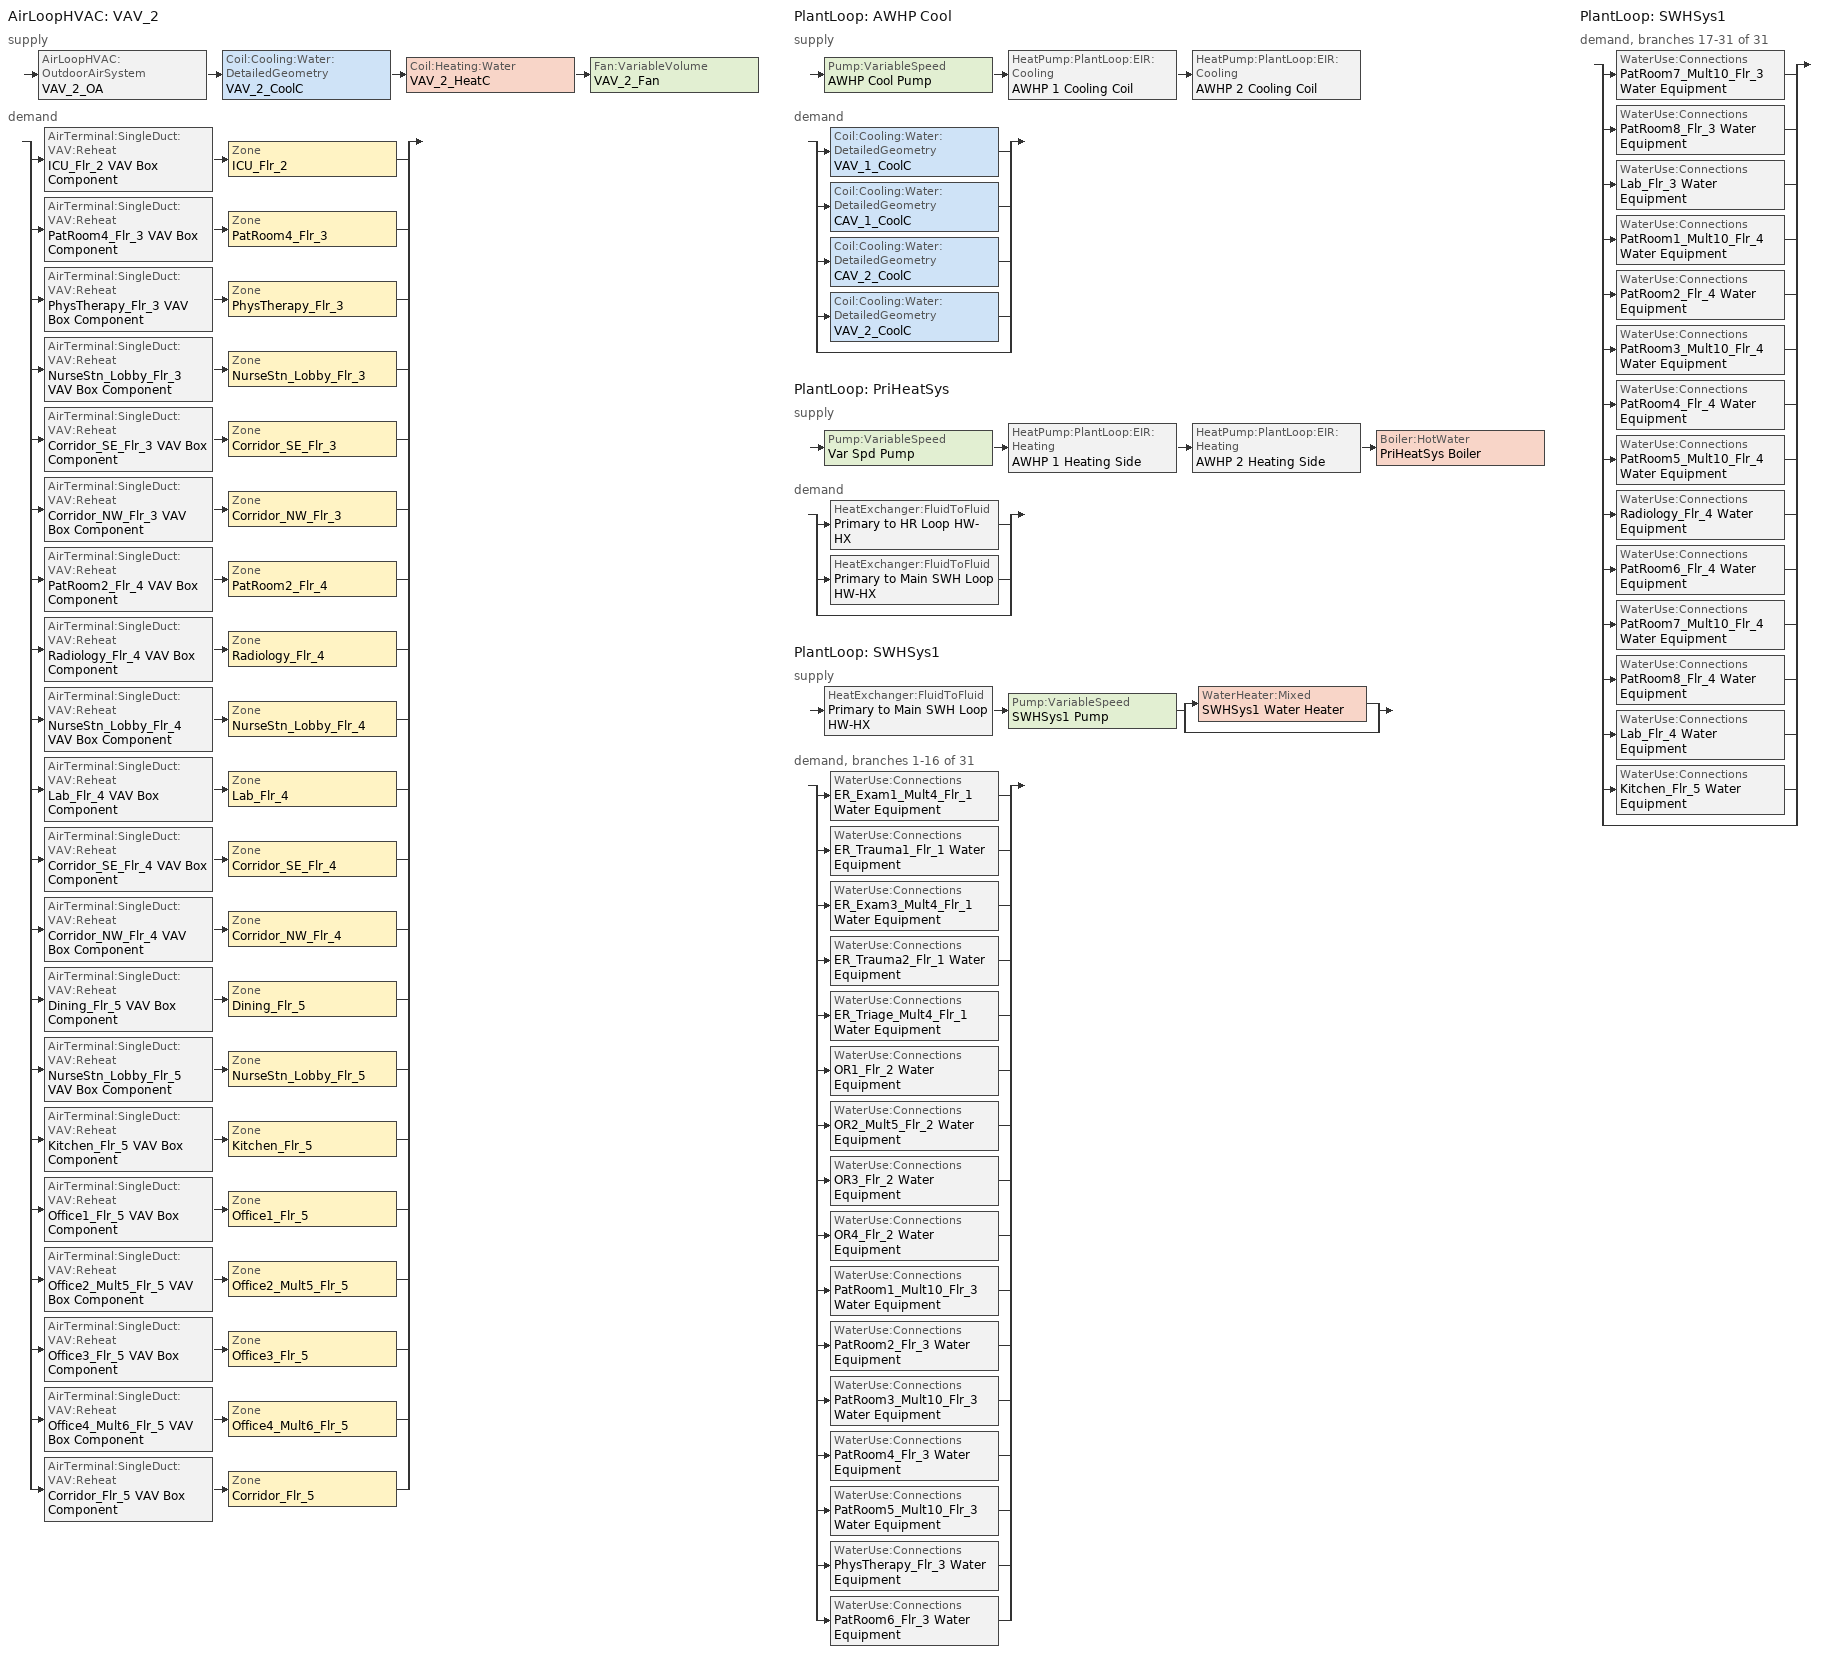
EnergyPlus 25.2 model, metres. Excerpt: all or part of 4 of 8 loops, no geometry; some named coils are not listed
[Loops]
AirLoopHVAC 'VAV_2'
 supply: AirLoopHVAC:OutdoorAirSystem 'VAV_2_OA' > Coil:Cooling:Water:DetailedGeometry 'VAV_2_CoolC' > Coil:Heating:Water 'VAV_2_HeatC' > Fan:VariableVolume 'VAV_2_Fan'
 demand: split
  | AirTerminal:SingleDuct:VAV:Reheat 'ICU_Flr_2 VAV Box Component' > Zone 'ICU_Flr_2'
  | AirTerminal:SingleDuct:VAV:Reheat 'PatRoom4_Flr_3 VAV Box Component' > Zone 'PatRoom4_Flr_3'
  | AirTerminal:SingleDuct:VAV:Reheat 'PhysTherapy_Flr_3 VAV Box Component' > Zone 'PhysTherapy_Flr_3'
  | AirTerminal:SingleDuct:VAV:Reheat 'NurseStn_Lobby_Flr_3 VAV Box Component' > Zone 'NurseStn_Lobby_Flr_3'
  | AirTerminal:SingleDuct:VAV:Reheat 'Corridor_SE_Flr_3 VAV Box Component' > Zone 'Corridor_SE_Flr_3'
  | AirTerminal:SingleDuct:VAV:Reheat 'Corridor_NW_Flr_3 VAV Box Component' > Zone 'Corridor_NW_Flr_3'
  | AirTerminal:SingleDuct:VAV:Reheat 'PatRoom2_Flr_4 VAV Box Component' > Zone 'PatRoom2_Flr_4'
  | AirTerminal:SingleDuct:VAV:Reheat 'Radiology_Flr_4 VAV Box Component' > Zone 'Radiology_Flr_4'
  | AirTerminal:SingleDuct:VAV:Reheat 'NurseStn_Lobby_Flr_4 VAV Box Component' > Zone 'NurseStn_Lobby_Flr_4'
  | AirTerminal:SingleDuct:VAV:Reheat 'Lab_Flr_4 VAV Box Component' > Zone 'Lab_Flr_4'
  | AirTerminal:SingleDuct:VAV:Reheat 'Corridor_SE_Flr_4 VAV Box Component' > Zone 'Corridor_SE_Flr_4'
  | AirTerminal:SingleDuct:VAV:Reheat 'Corridor_NW_Flr_4 VAV Box Component' > Zone 'Corridor_NW_Flr_4'
  | AirTerminal:SingleDuct:VAV:Reheat 'Dining_Flr_5 VAV Box Component' > Zone 'Dining_Flr_5'
  | AirTerminal:SingleDuct:VAV:Reheat 'NurseStn_Lobby_Flr_5 VAV Box Component' > Zone 'NurseStn_Lobby_Flr_5'
  | AirTerminal:SingleDuct:VAV:Reheat 'Kitchen_Flr_5 VAV Box Component' > Zone 'Kitchen_Flr_5'
  | AirTerminal:SingleDuct:VAV:Reheat 'Office1_Flr_5 VAV Box Component' > Zone 'Office1_Flr_5'
  | AirTerminal:SingleDuct:VAV:Reheat 'Office2_Mult5_Flr_5 VAV Box Component' > Zone 'Office2_Mult5_Flr_5'
  | AirTerminal:SingleDuct:VAV:Reheat 'Office3_Flr_5 VAV Box Component' > Zone 'Office3_Flr_5'
  | AirTerminal:SingleDuct:VAV:Reheat 'Office4_Mult6_Flr_5 VAV Box Component' > Zone 'Office4_Mult6_Flr_5'
  | AirTerminal:SingleDuct:VAV:Reheat 'Corridor_Flr_5 VAV Box Component' > Zone 'Corridor_Flr_5'
PlantLoop 'AWHP Cool'
 supply: Pump:VariableSpeed 'AWHP Cool Pump' > HeatPump:PlantLoop:EIR:Cooling 'AWHP 1 Cooling Coil' > HeatPump:PlantLoop:EIR:Cooling 'AWHP 2 Cooling Coil'
 demand: split
  | Coil:Cooling:Water:DetailedGeometry 'VAV_1_CoolC'
  | Coil:Cooling:Water:DetailedGeometry 'CAV_1_CoolC'
  | Coil:Cooling:Water:DetailedGeometry 'CAV_2_CoolC'
  | Coil:Cooling:Water:DetailedGeometry 'VAV_2_CoolC'
  | bypass
PlantLoop 'PriHeatSys'
 supply: Pump:VariableSpeed 'Var Spd Pump' > HeatPump:PlantLoop:EIR:Heating 'AWHP 1 Heating Side' > HeatPump:PlantLoop:EIR:Heating 'AWHP 2 Heating Side' > Boiler:HotWater 'PriHeatSys Boiler'
 demand: split
  | HeatExchanger:FluidToFluid 'Primary to HR Loop HW-HX'
  | HeatExchanger:FluidToFluid 'Primary to Main SWH Loop HW-HX'
  | bypass
PlantLoop 'SWHSys1'
 supply: HeatExchanger:FluidToFluid 'Primary to Main SWH Loop HW-HX' > Pump:VariableSpeed 'SWHSys1 Pump' > split
  | WaterHeater:Mixed 'SWHSys1 Water Heater'
  | bypass
 demand, branches 1-16 of 31: split
  | WaterUse:Connections 'ER_Exam1_Mult4_Flr_1 Water Equipment'
  | WaterUse:Connections 'ER_Trauma1_Flr_1 Water Equipment'
  | WaterUse:Connections 'ER_Exam3_Mult4_Flr_1 Water Equipment'
  | WaterUse:Connections 'ER_Trauma2_Flr_1 Water Equipment'
  | WaterUse:Connections 'ER_Triage_Mult4_Flr_1 Water Equipment'
  | WaterUse:Connections 'OR1_Flr_2 Water Equipment'
  | WaterUse:Connections 'OR2_Mult5_Flr_2 Water Equipment'
  | WaterUse:Connections 'OR3_Flr_2 Water Equipment'
  | WaterUse:Connections 'OR4_Flr_2 Water Equipment'
  | WaterUse:Connections 'PatRoom1_Mult10_Flr_3 Water Equipment'
  | WaterUse:Connections 'PatRoom2_Flr_3 Water Equipment'
  | WaterUse:Connections 'PatRoom3_Mult10_Flr_3 Water Equipment'
  | WaterUse:Connections 'PatRoom4_Flr_3 Water Equipment'
  | WaterUse:Connections 'PatRoom5_Mult10_Flr_3 Water Equipment'
  | WaterUse:Connections 'PhysTherapy_Flr_3 Water Equipment'
  | WaterUse:Connections 'PatRoom6_Flr_3 Water Equipment'
PlantLoop 'SWHSys1'
 demand, branches 17-31 of 31: split
  | WaterUse:Connections 'PatRoom7_Mult10_Flr_3 Water Equipment'
  | WaterUse:Connections 'PatRoom8_Flr_3 Water Equipment'
  | WaterUse:Connections 'Lab_Flr_3 Water Equipment'
  | WaterUse:Connections 'PatRoom1_Mult10_Flr_4 Water Equipment'
  | WaterUse:Connections 'PatRoom2_Flr_4 Water Equipment'
  | WaterUse:Connections 'PatRoom3_Mult10_Flr_4 Water Equipment'
  | WaterUse:Connections 'PatRoom4_Flr_4 Water Equipment'
  | WaterUse:Connections 'PatRoom5_Mult10_Flr_4 Water Equipment'
  | WaterUse:Connections 'Radiology_Flr_4 Water Equipment'
  | WaterUse:Connections 'PatRoom6_Flr_4 Water Equipment'
  | WaterUse:Connections 'PatRoom7_Mult10_Flr_4 Water Equipment'
  | WaterUse:Connections 'PatRoom8_Flr_4 Water Equipment'
  | WaterUse:Connections 'Lab_Flr_4 Water Equipment'
  | WaterUse:Connections 'Kitchen_Flr_5 Water Equipment'
  | bypass
[AirLoopHVAC]
VAV_2: Design supply air flow rate=Autosize
[AirTerminal:SingleDuct:VAV:Reheat] Availability schedule=ALWAYS_ON; Convergence tolerance=0.001; Damper heating action=Normal; Maximum air flow rate=Autosize; Maximum flow fraction during reheat=Autosize; Maximum flow per zone floor area during reheat=Autosize; Maximum hot water or steam flow rate=Autosize; Minimum hot water or steam flow rate=0; Zone minimum air flow input method=Constant
Name | Constant minimum air flow fraction | Reheat coil
Corridor_Flr_5 VAV Box Component | 0.3 | Corridor_Flr_5 VAV Box Reheat Coil
Corridor_NW_Flr_3 VAV Box Component | 0.3 | Corridor_NW_Flr_3 VAV Box Reheat Coil
Corridor_NW_Flr_4 VAV Box Component | 0.3 | Corridor_NW_Flr_4 VAV Box Reheat Coil
Corridor_SE_Flr_3 VAV Box Component | 0.3 | Corridor_SE_Flr_3 VAV Box Reheat Coil
Corridor_SE_Flr_4 VAV Box Component | 0.3 | Corridor_SE_Flr_4 VAV Box Reheat Coil
Dining_Flr_5 VAV Box Component | 0.3 | Dining_Flr_5 VAV Box Reheat Coil
ICU_Flr_2 VAV Box Component | 1 | ICU_Flr_2 VAV Box Reheat Coil
Kitchen_Flr_5 VAV Box Component | 1 | Kitchen_Flr_5 VAV Box Reheat Coil
Lab_Flr_4 VAV Box Component | 1 | Lab_Flr_4 VAV Box Reheat Coil
NurseStn_Lobby_Flr_3 VAV Box Component | 0.3 | NurseStn_Lobby_Flr_3 VAV Box Reheat Coil
NurseStn_Lobby_Flr_4 VAV Box Component | 0.3 | NurseStn_Lobby_Flr_4 VAV Box Reheat Coil
NurseStn_Lobby_Flr_5 VAV Box Component | 0.3 | NurseStn_Lobby_Flr_5 VAV Box Reheat Coil
Office1_Flr_5 VAV Box Component | 0.3 | Office1_Flr_5 VAV Box Reheat Coil
Office2_Mult5_Flr_5 VAV Box Component | 0.3 | Office2_Mult5_Flr_5 VAV Box Reheat Coil
Office3_Flr_5 VAV Box Component | 0.3 | Office3_Flr_5 VAV Box Reheat Coil
Office4_Mult6_Flr_5 VAV Box Component | 0.3 | Office4_Mult6_Flr_5 VAV Box Reheat Coil
PatRoom2_Flr_4 VAV Box Component | 1 | PatRoom2_Flr_4 VAV Box Reheat Coil
PatRoom4_Flr_3 VAV Box Component | 1 | PatRoom4_Flr_3 VAV Box Reheat Coil
PhysTherapy_Flr_3 VAV Box Component | 0.3 | PhysTherapy_Flr_3 VAV Box Reheat Coil
Radiology_Flr_4 VAV Box Component | 0.3 | Radiology_Flr_4 VAV Box Reheat Coil
[Boiler:HotWater]
PriHeatSys Boiler: Boiler flow mode=LeavingSetpointModulated; Design water flow rate=Autosize; Efficiency curve temperature evaluation variable=LeavingBoiler; Fuel type=NaturalGas; Maximum part load ratio=1.2; Minimum part load ratio=0; Nominal capacity=Autosize; Nominal thermal efficiency=0.786; On cycle parasitic electric load=0; Optimum part load ratio=1; Sizing factor=1; Water outlet upper temperature limit=95
[Coil:Cooling:Water:DetailedGeometry]
VAV_2_CoolC: Availability schedule=ALWAYS_ON; Coil depth=Autosize; Fin diameter=Autosize; Fin spacing=0.0018; Fin surface area=Autosize; Fin thermal conductivity=204; Fin thickness=0.0015; Maximum water flow rate=Autosize; Minimum airflow area=Autosize; Number of tube rows=6; Number of tubes per row=Autosize; Total tube inside area=Autosize; Tube depth spacing=0.026; Tube inside diameter=0.01445; Tube outside diameter=0.0159; Tube outside surface area=Autosize; Tube thermal conductivity=386
[Coil:Heating:Water]
VAV_2_HeatC: Availability schedule=ALWAYS_ON; Maximum water flow rate=Autosize; Performance input method=UFactorTimesAreaAndDesignWaterFlowRate; Rated capacity=Autosize; Rated inlet air temperature=16.6; Rated inlet water temperature=60; Rated outlet air temperature=40; Rated outlet water temperature=45; U factor times area value=Autosize
[Controller:OutdoorAir]
VAV_2_OA_Controller: Economizer control action type=ModulateFlow; Economizer control type=DifferentialDryBulb; Economizer maximum limit dry bulb temperature=28; Economizer maximum limit enthalpy=64000; Economizer minimum limit dry bulb temperature=-100; Lockout type=NoLockout; Maximum outdoor air flow rate=Autosize; Minimum fraction of outdoor air schedule=VAV_OAminFracSchedule; Minimum limit type=FixedMinimum; Minimum outdoor air flow rate=Autosize; Minimum outdoor air schedule=ALWAYS_ON
[Controller:WaterCoil] Actuator variable=Flow; Control variable=Temperature; Maximum actuated flow=Autosize; Minimum actuated flow=0
Name | Action | Controller convergence tolerance
VAV_2_CoolC_Controller | Reverse
VAV_2_HeatC_Controller | Normal | 0.0001
[DesignSpecification:OutdoorAir]
Name | Outdoor air flow per zone floor area | Outdoor air method | Outdoor air flow per person | Outdoor air flow per zone
SZ DSOA Corridor_Flr_5; SZ DSOA Corridor_NW_Flr_3; SZ DSOA Corridor_NW_Flr_4; SZ DSOA Corridor_SE_Flr_3; SZ DSOA Corridor_SE_Flr_4 | 0.00025 | Flow/Area
SZ DSOA Dining_Flr_5; SZ DSOA NurseStn_Lobby_Flr_3; SZ DSOA NurseStn_Lobby_Flr_4; SZ DSOA NurseStn_Lobby_Flr_5; SZ DSOA Office1_Flr_5; SZ DSOA Office2_Mult5_Flr_5; SZ DSOA Office3_Flr_5; SZ DSOA Office4_Mult6_Flr_5 |  | Flow/Person | 0.01
SZ DSOA ICU_Flr_2 |  | Flow/Zone |  | 1.46535
SZ DSOA Kitchen_Flr_5 |  | Flow/Zone |  | 1.75103
SZ DSOA Lab_Flr_4 |  | Flow/Zone |  | 1.882
SZ DSOA PatRoom2_Flr_4; SZ DSOA PatRoom4_Flr_3 |  | Flow/Zone |  | 0.082617
SZ DSOA PhysTherapy_Flr_3 |  | Flow/Person | 0.008
SZ DSOA Radiology_Flr_4 |  | Flow/Zone |  | 1.73485
[Fan:VariableVolume]
VAV_2_Fan: Availability schedule=HVACOperationSchd; End use subcategory=Fan Energy; Fan power coefficient 1=0.0407599; Fan power coefficient 2=0.088045; Fan power coefficient 3=-0.0729261; Fan power coefficient 4=0.94374; Fan power coefficient 5=0; Fan power minimum air flow rate=0; Fan power minimum flow rate input method=FixedFlowRate; Fan total efficiency=0.6175; Maximum flow rate=Autosize; Motor efficiency=0.95; Motor in airstream fraction=1; Pressure rise=1515.192
[Fan:ZoneExhaust] Availability schedule=HVACOperationSchd; End use subcategory=Zone Exhaust Fans; Fan total efficiency=1; Pressure rise=1e-06
Name | Maximum flow rate
Dining_Flr_5 Exhaust Fan | 0.74997
Kitchen_Flr_5 Exhaust Fan | 1.75103
[HeatExchanger:FluidToFluid] Component override cooling control temperature mode=Loop; Heat exchange model type=Ideal; Heat exchanger u factor times area value=Autosize; Heat transfer metering end use type=LoopToLoop; Loop demand side design flow rate=Autosize; Loop supply side design flow rate=Autosize; Minimum temperature difference to activate heat exchanger=0.01; Operation maximum temperature limit=100; Operation minimum temperature limit=0; Sizing factor=1
Name | Control type
Primary to HR Loop HW-HX | HeatingSetpointModulated
Primary to Main SWH Loop HW-HX | HeatingSetpointOnOff
[HeatPump:PlantLoop:EIR:Cooling] Capacity modifier function of temperature curve=CoolCapCurveFuncTemp; Condenser type=AirSource; Control type=Setpoint; Electric input to output ratio modifier function of part load ratio curve=EIRCurveFuncPLR; Electric input to output ratio modifier function of temperature curve=CoolEIRCurveFuncTemp; Flow mode=VariableSpeedPumping; Heat recovery reference flow rate=Autosize; Load side reference flow rate=Autosize; Minimum part load ratio=0.2; Reference capacity=Autosize; Sizing factor=0.5; Source side reference flow rate=Autosize
Name | Companion heat pump | Heat recovery capacity modifier function of temperature curve | Heat recovery electric input to output ratio modifier function of temperature curve | Maximum heat recovery outlet temperature | Reference coefficient of performance
AWHP 1 Cooling Coil | AWHP 1 Heating Side | CoolCapCurveFuncTempHR | CoolEIRCurveFuncTempHR | 60 | 6.1
AWHP 2 Cooling Coil | AWHP 2 Heating Side |  |  |  | 5.5
[HeatPump:PlantLoop:EIR:Heating] Capacity modifier function of temperature curve=HeatCapCurveFuncTemp; Condenser type=AirSource; Control type=Setpoint; Dry outdoor correction factor curve=HeatDryCoilFuncOAT; Electric input to output ratio modifier function of part load ratio curve=EIRCurveFuncPLR; Electric input to output ratio modifier function of temperature curve=HeatEIRCurveFuncTemp; Flow mode=VariableSpeedPumping; Heat pump defrost control=TimedEmpirical; Heat pump defrost time period fraction=0.116667; Heat pump sizing method=GreaterOfHeatingOrCooling; Heat recovery reference flow rate=Autosize; Heating to cooling capacity sizing ratio=0.5; Load side reference flow rate=Autosize; Maximum outdoor dry bulb temperature for defrost operation=10.6068; Maximum source inlet temperature=35; Maximum supply water temperature curve=MaxSWTvsOAT; Minimum part load ratio=0.2; Minimum source inlet temperature=-25; Minimum supply water temperature curve=MinSWTvsOAT; Reference capacity=Autosize; Reference coefficient of performance=2.89; Sizing factor=0.5; Source side reference flow rate=Autosize; Timed empirical defrost frequency curve=TimedDefrostFrequency; Timed empirical defrost heat input energy fraction curve=TimedDefrostHeatEnergy; Timed empirical defrost heat load penalty curve=TimedDefrostHeatLoad
Name | Companion heat pump
AWHP 1 Heating Side | AWHP 1 Cooling Coil
AWHP 2 Heating Side | AWHP 2 Cooling Coil
[PlantEquipmentList]
One AWHP Cooling Equipment List: AWHP 1 Cooling Coil, HeatPump:PlantLoop:EIR:Cooling
One AWHP Heating Equipment List: AWHP 2 Heating Side, HeatPump:PlantLoop:EIR:Heating
PriHeatSys Equipment List: PriHeatSys Boiler, Boiler:HotWater
SWHSys1 Equipment List: SWHSys1 Water Heater, WaterHeater:Mixed
Two AWHP Cooling Equipment List: AWHP 1 Cooling Coil, HeatPump:PlantLoop:EIR:Cooling, AWHP 2 Cooling Coil, HeatPump:PlantLoop:EIR:Cooling
Two AWHP Heating Equipment List: AWHP 1 Heating Side, HeatPump:PlantLoop:EIR:Heating, AWHP 2 Heating Side, HeatPump:PlantLoop:EIR:Heating
[PlantEquipmentOperation:ChillerHeaterChangeover]
AWHP Operation Scheme: Cooling only load plant equipment operation cooling load=AWHP Cool Operation Scheme; Heating only load plant equipment operation heating load=AWHP Heat Operation Scheme; Outdoor high temperature=10; Outdoor low temperature=-22; Primary cooling plant setpoint temperature=6.6; Primary heating plant setpoint at outdoor high temperature=59; Primary heating plant setpoint at outdoor low temperature=48; Secondary distribution cooling plant setpoint temperature=8.6; Secondary distribution heating plant setpoint temperature=45; Zone load polling zonelist=All Conditioned Zones
[PlantEquipmentOperation:CoolingLoad]
AWHP Cool Operation Scheme: Load range 1 lower limit=0; Load range 1 upper limit=1000000; Load range 2 lower limit=1000000; Load range 2 upper limit=1e+13; Range 1 equipment list=One AWHP Cooling Equipment List; Range 2 equipment list=Two AWHP Cooling Equipment List
[PlantEquipmentOperation:HeatingLoad] Load range 1 lower limit=0
Name | Load range 1 upper limit | Load range 2 lower limit | Load range 2 upper limit | Range 1 equipment list | Range 2 equipment list
AWHP Heat Operation Scheme | 1000000 | 1000000 | 1e+13 | One AWHP Heating Equipment List | Two AWHP Heating Equipment List
One AWHP Heating Operation Scheme | 1000000 |  |  | One AWHP Heating Equipment List
PriHeatSys Operation Scheme | 100000000 |  |  | PriHeatSys Equipment List
SWHSys1 Operation Scheme | 1e+15 |  |  | SWHSys1 Equipment List
[PlantEquipmentOperationSchemes] Control scheme 1 schedule=PlantAlwaysOnSch
Name | Control scheme 1
AWHP Cool Loop Operation Scheme List; PriHeatSys Operation Schemes | AWHP Operation Scheme
SWHSys1 Loop Operation Scheme List | SWHSys1 Operation Scheme
[PlantLoop] Fluid type=Water; Load distribution scheme=Optimal; Maximum loop flow rate=Autosize; Minimum loop flow rate=0; Plant loop volume=Autocalculate
Name | Maximum loop temperature | Minimum loop temperature | Plant equipment operation scheme | Common pipe simulation | Plant loop demand calculation scheme
AWHP Cool | 98 | 1 | AWHP Cool Loop Operation Scheme List
PriHeatSys | 100 | 0 | PriHeatSys Operation Schemes | None | SingleSetpoint
SWHSys1 | 60 | 10 | SWHSys1 Loop Operation Scheme List
[Pump:VariableSpeed] Design maximum flow rate=Autosize; Design minimum flow rate=0; Design power consumption=Autosize; Design pump head=179352; Fraction of motor inefficiencies to fluid stream=0; Motor efficiency=0.9; Coefficient 1 of the part load performance curve=0; Coefficient 2 of the part load performance curve=1; Coefficient 3 of the part load performance curve=0; Coefficient 4 of the part load performance curve=0
Name | Pump control type | Design electric power per unit flow rate | Design minimum flow rate fraction | Design power sizing method | Design shaft power per unit flow rate per unit head | End use subcategory | Skin loss radiative fraction
AWHP Cool Pump; SWHSys1 Pump | Intermittent
Var Spd Pump | Continuous | 348701.1 | 0 | PowerPerFlowPerPressure | 1.28205 | General | 0.5
[Refrigeration:Case] Zone=Kitchen_Flr_5; Anti sweat heater control type=None; Availability schedule=ALWAYS_ON; Case anti sweat heater power per unit length=0; Case height=0; Case lighting schedule=BLDG_LIGHT_SCH; Defrost energy correction curve type=None; Fraction of lighting energy to case=1; Humidity at zero anti sweat heater energy=0; Latent case credit curve type=CaseTemperatureMethod; Minimum anti sweat heater power per unit length=0; Rated ambient relative humidity=55; Rated ambient temperature=23.88; Under case hvac return air fraction=0
Name | Case credit fraction schedule | Case defrost drip down schedule | Case defrost power per unit length | Case defrost schedule | Case defrost type | Case length | Case operating temperature | Fraction of anti sweat heater energy to case | Latent case credit curve | Operating case fan power per unit length | Rated latent heat ratio | Rated runtime fraction | Rated total cooling capacity per unit length | Refrigerated case restocking schedule | Standard case fan power per unit length | Standard case lighting power per unit length
Kitchen_Flr_5_Case:1_WALKINFREEZER | Kitchen_Flr_5_Case:1_WALKINFREEZER_CaseCreditReduxSched | Kitchen_Flr_5_Case:1_WALKINFREEZER_CaseDripDown2aDaySched | 364 | Kitchen_Flr_5_Case:1_WALKINFREEZER_CaseDefrost2aDaySched | Electric | 10.98 | -23 | 0 | Kitchen_Flr_5_Case:1_WALKINFREEZERSingleShelfHorizontal_LatentEnergyMult | 69 | 0.1 | 0.4 | 734 | Kitchen_Flr_5_Case:1_WALKINFREEZER_WalkInStockingSched | 69 | 33
Kitchen_Flr_5_Case:2_SELFCONTAINEDDISPLAYCASE |  |  | 0 |  | None | 8.93 | 2 | 0.2 | Kitchen_Flr_5_Case:2_SELFCONTAINEDDISPLAYCASEMultiShelfVertical_LatentEnergyMult | 67 | 0.08 | 0.85 | 886.5 | Kitchen_Flr_5_Case:2_SELFCONTAINEDDISPLAYCASE_CaseStockingSched | 67 | 40
[Refrigeration:CompressorRack] Condenser type=AirCooled; Design condenser fan power=1000; Heat rejection location=Outdoors
Name | Compressor rack cop function of temperature curve | Condenser fan power function of temperature curve | Design compressor rack cop | End use subcategory | Refrigeration case name or walkin name or caseandwalkinlist
RACK1 | RACK1_RackCOPfTCurve | RACK1_RackCondFanCurve2 | 1.5 | Low Temp Refrigeration | Kitchen_Flr_5_Case:1_WALKINFREEZER
RACK2 | RACK2_RackCOPfTCurve |  | 3 | Med Temp Refrigeration | Kitchen_Flr_5_Case:2_SELFCONTAINEDDISPLAYCASE
[SetpointManager:MixedAir] Control variable=Temperature
Name | Setpoint node or nodelist
VAV_2_CoolC SAT Manager | VAV_2_CoolC-VAV_2_HeatCNode
VAV_2_HeatC SAT Manager | VAV_2_HeatC-VAV_2_FanNode
VAV_2_OAMixed Air Temp Manager | VAV_2_OA-VAV_2_CoolCNode
[SetpointManager:Scheduled] Control variable=Temperature
Name | Schedule | Setpoint node or nodelist
AWHP Cool Loop Setpoint Manager | CW-Loop-Temp-Schedule | AWHP Cool Supply Outlet Node
SWHSys1 Loop Setpoint Manager | SWHSys1-Loop-Temp-Schedule | SWHSys1 Supply Outlet Node
VAV_2 SAT setpoint | Seasonal-Reset-Supply-Air-Temp-Sch | VAV_2 Supply Equipment Outlet Node
[Sizing:Plant]
Name | Design loop exit temperature | Loop design temperature difference | Loop type | Coincident sizing factor mode | Sizing option | Zone timesteps in averaging window
AWHP Cool | 6.67 | 6.67 | Cooling
PriHeatSys | 82 | 11 | Heating | None | NonCoincident | 1
SWHSys1 | 60 | 5 | Heating
[Sizing:System]
VAV_2: 100 outdoor air in cooling=No; 100 outdoor air in heating=No; Central cooling capacity control method=VAV; Central cooling design supply air humidity ratio=0.007; Central cooling design supply air temperature=11.1; Central heating design supply air humidity ratio=0.007; Central heating design supply air temperature=16; Central heating maximum system air flow ratio=0.3; Cooling design capacity=Autosize; Cooling design capacity method=CoolingDesignCapacity; Cooling supply air flow rate=0; Cooling supply air flow rate method=DesignDay; Design outdoor air flow rate=Autosize; Heating design capacity=Autosize; Heating design capacity method=HeatingDesignCapacity; Heating supply air flow rate=0; Heating supply air flow rate method=DesignDay; Precool design humidity ratio=0.008; Precool design temperature=11.1; Preheat design humidity ratio=0.008; Preheat design temperature=7; Type of load to size on=Sensible; Type of zone sum to use=Coincident; Zone maximum outdoor air fraction=1
[Sizing:Zone] Account for dedicated outdoor air system=No; Dedicated outdoor air high setpoint temperature for design=Autosize; Dedicated outdoor air low setpoint temperature for design=Autosize; Dedicated outdoor air system control strategy=NeutralSupplyAir; Heating design air flow method=DesignDay; Zone cooling design supply air humidity ratio=0.007; Zone cooling design supply air temperature=11.1; Zone cooling design supply air temperature input method=SupplyAirTemperature; Zone heating design supply air humidity ratio=0.008; Zone heating design supply air temperature=50; Zone heating design supply air temperature input method=SupplyAirTemperature
Name | Cooling design air flow method | Design specification outdoor air object | Cooling minimum air flow
Corridor_Flr_5 | DesignDay | SZ DSOA Corridor_Flr_5
Corridor_NW_Flr_3 | DesignDayWithLimit | SZ DSOA Corridor_NW_Flr_3 | 1.343822
Corridor_NW_Flr_4 | DesignDayWithLimit | SZ DSOA Corridor_NW_Flr_4 | 1.343822
Corridor_SE_Flr_3 | DesignDayWithLimit | SZ DSOA Corridor_SE_Flr_3 | 1.343822
Corridor_SE_Flr_4 | DesignDayWithLimit | SZ DSOA Corridor_SE_Flr_4 | 1.343822
Dining_Flr_5 | DesignDay | SZ DSOA Dining_Flr_5
ICU_Flr_2 | DesignDayWithLimit | SZ DSOA ICU_Flr_2 | 4.39605
Kitchen_Flr_5 | DesignDay | SZ DSOA Kitchen_Flr_5
Lab_Flr_4 | DesignDayWithLimit | SZ DSOA Lab_Flr_4 | 1.882
NurseStn_Lobby_Flr_3 | DesignDay | SZ DSOA NurseStn_Lobby_Flr_3
NurseStn_Lobby_Flr_4 | DesignDay | SZ DSOA NurseStn_Lobby_Flr_4
NurseStn_Lobby_Flr_5 | DesignDay | SZ DSOA NurseStn_Lobby_Flr_5
Office1_Flr_5 | DesignDay | SZ DSOA Office1_Flr_5
Office2_Mult5_Flr_5 | DesignDay | SZ DSOA Office2_Mult5_Flr_5
Office3_Flr_5 | DesignDay | SZ DSOA Office3_Flr_5
Office4_Mult6_Flr_5 | DesignDay | SZ DSOA Office4_Mult6_Flr_5
PatRoom2_Flr_4 | DesignDayWithLimit | SZ DSOA PatRoom2_Flr_4 | 0.24785
PatRoom4_Flr_3 | DesignDayWithLimit | SZ DSOA PatRoom4_Flr_3 | 0.24785
PhysTherapy_Flr_3 | DesignDayWithLimit | SZ DSOA PhysTherapy_Flr_3 | 3.4697
Radiology_Flr_4 | DesignDayWithLimit | SZ DSOA Radiology_Flr_4 | 8.67425
[ThermostatSetpoint:DualSetpoint]
Name | Cooling setpoint temperature schedule | Heating setpoint temperature schedule
Corridor_Flr_5 DualSPSched; Corridor_NW_Flr_3 DualSPSched; Corridor_NW_Flr_4 DualSPSched; Corridor_SE_Flr_3 DualSPSched; Corridor_SE_Flr_4 DualSPSched; Dining_Flr_5 DualSPSched; Lab_Flr_4 DualSPSched; NurseStn_Lobby_Flr_3 DualSPSched; NurseStn_Lobby_Flr_4 DualSPSched; NurseStn_Lobby_Flr_5 DualSPSched; Office1_Flr_5 DualSPSched; Office2_Mult5_Flr_5 DualSPSched; Office3_Flr_5 DualSPSched; Office4_Mult6_Flr_5 DualSPSched; PhysTherapy_Flr_3 DualSPSched; Radiology_Flr_4 DualSPSched | ADMIN_CLGSETP_SCH | ADMIN_HTGSETP_SCH
ICU_Flr_2 DualSPSched; PatRoom2_Flr_4 DualSPSched; PatRoom4_Flr_3 DualSPSched | CRITICAL_CLGSETP_SCH | CRITICAL_HTGSETP_SCH
Kitchen_Flr_5 DualSPSched | Kitchen_CLGSETP_SCH | Kitchen_HTGSETP_SCH
[WaterHeater:Mixed]
SWHSys1 Water Heater: Ambient temperature indicator=Schedule; Ambient temperature schedule=SWHSys1 Water Heater Ambient Temperature Schedule Name; Deadband temperature difference=2; Heater control type=Cycle; Heater fuel type=NaturalGas; Heater maximum capacity=845000; Heater thermal efficiency=0.8; Indirect water heating recovery time=1.5; Maximum temperature limit=82.2222; Off cycle loss coefficient to ambient temperature=6; Off cycle parasitic fuel consumption rate=20; Off cycle parasitic fuel type=NaturalGas; Off cycle parasitic heat fraction to tank=0.8; On cycle loss coefficient to ambient temperature=6; On cycle parasitic fuel type=NaturalGas; Setpoint temperature schedule=SWHSys1 Water Heater Setpoint Temperature Schedule Name; Source side design flow rate=Autosize; Source side effectiveness=1; Tank volume=3; Use side design flow rate=Autosize; Use side effectiveness=1
[WaterUse:Connections]
Name | Water use equipment name 1
ER_Exam1_Mult4_Flr_1 Water Equipment | ER_Exam1_Mult4_Flr_1 Water Equipment
ER_Exam3_Mult4_Flr_1 Water Equipment | ER_Exam3_Mult4_Flr_1 Water Equipment
ER_Trauma1_Flr_1 Water Equipment | ER_Trauma1_Flr_1 Water Equipment
ER_Trauma2_Flr_1 Water Equipment | ER_Trauma2_Flr_1 Water Equipment
ER_Triage_Mult4_Flr_1 Water Equipment | ER_Triage_Mult4_Flr_1 Water Equipment
Kitchen_Flr_5 Water Equipment | Kitchen_Flr_5 Water Equipment
Lab_Flr_3 Water Equipment | Lab_Flr_3 Water Equipment
Lab_Flr_4 Water Equipment | Lab_Flr_4 Water Equipment
OR1_Flr_2 Water Equipment | OR1_Flr_2 Water Equipment
OR2_Mult5_Flr_2 Water Equipment | OR2_Mult5_Flr_2 Water Equipment
OR3_Flr_2 Water Equipment | OR3_Flr_2 Water Equipment
OR4_Flr_2 Water Equipment | OR4_Flr_2 Water Equipment
PatRoom1_Mult10_Flr_3 Water Equipment | PatRoom1_Mult10_Flr_3 Water Equipment
PatRoom1_Mult10_Flr_4 Water Equipment | PatRoom1_Mult10_Flr_4 Water Equipment
PatRoom2_Flr_3 Water Equipment | PatRoom2_Flr_3 Water Equipment
PatRoom2_Flr_4 Water Equipment | PatRoom2_Flr_4 Water Equipment
PatRoom3_Mult10_Flr_3 Water Equipment | PatRoom3_Mult10_Flr_3 Water Equipment
PatRoom3_Mult10_Flr_4 Water Equipment | PatRoom3_Mult10_Flr_4 Water Equipment
PatRoom4_Flr_3 Water Equipment | PatRoom4_Flr_3 Water Equipment
PatRoom4_Flr_4 Water Equipment | PatRoom4_Flr_4 Water Equipment
PatRoom5_Mult10_Flr_3 Water Equipment | PatRoom5_Mult10_Flr_3 Water Equipment
PatRoom5_Mult10_Flr_4 Water Equipment | PatRoom5_Mult10_Flr_4 Water Equipment
PatRoom6_Flr_3 Water Equipment | PatRoom6_Flr_3 Water Equipment
PatRoom6_Flr_4 Water Equipment | PatRoom6_Flr_4 Water Equipment
PatRoom7_Mult10_Flr_3 Water Equipment | PatRoom7_Mult10_Flr_3 Water Equipment
PatRoom7_Mult10_Flr_4 Water Equipment | PatRoom7_Mult10_Flr_4 Water Equipment
PatRoom8_Flr_3 Water Equipment | PatRoom8_Flr_3 Water Equipment
PatRoom8_Flr_4 Water Equipment | PatRoom8_Flr_4 Water Equipment
PhysTherapy_Flr_3 Water Equipment | PhysTherapy_Flr_3 Water Equipment
Radiology_Flr_4 Water Equipment | Radiology_Flr_4 Water Equipment
[WaterUse:Equipment] Hot water supply temperature schedule=Water Equipment Hot Supply Temp Sched; Latent fraction schedule=Water Equipment Latent fract sched; Sensible fraction schedule=Water Equipment Sensible fract sched; Target temperature schedule=Water Equipment Temp Sched
Name | Zone | Flow rate fraction schedule | Peak flow rate
ER_Exam1_Mult4_Flr_1 Water Equipment | ER_Exam1_Mult4_Flr_1 | BLDG_SWH_EXTD_SCH | 1.0556e-06
ER_Exam3_Mult4_Flr_1 Water Equipment | ER_Exam3_Mult4_Flr_1 | BLDG_SWH_EXTD_SCH | 1.0556e-06
ER_Trauma1_Flr_1 Water Equipment | ER_Trauma1_Flr_1 | BLDG_SWH_EXTD_SCH | 1.0556e-06
ER_Trauma2_Flr_1 Water Equipment | ER_Trauma2_Flr_1 | BLDG_SWH_EXTD_SCH | 1.0556e-06
ER_Triage_Mult4_Flr_1 Water Equipment | ER_Triage_Mult4_Flr_1 | BLDG_SWH_EXTD_SCH | 1.0556e-06
Kitchen_Flr_5 Water Equipment | Kitchen_Flr_5 | BLDG_SWH_EXTD_SCH | 0.0001577
Lab_Flr_3 Water Equipment | Lab_Flr_3 | BLDG_SWH_SCH | 2.1111e-06
Lab_Flr_4 Water Equipment | Lab_Flr_4 | BLDG_SWH_SCH | 2.1111e-06
OR1_Flr_2 Water Equipment | OR1_Flr_2 | BLDG_SWH_SCH | 2.1111e-06
OR2_Mult5_Flr_2 Water Equipment | OR2_Mult5_Flr_2 | BLDG_SWH_SCH | 2.1111e-06
OR3_Flr_2 Water Equipment | OR3_Flr_2 | BLDG_SWH_SCH | 2.1111e-06
OR4_Flr_2 Water Equipment | OR4_Flr_2 | BLDG_SWH_SCH | 2.1111e-06
PatRoom1_Mult10_Flr_3 Water Equipment | PatRoom1_Mult10_Flr_3 | BLDG_SWH_EXTD_SCH | 1.0556e-06
PatRoom1_Mult10_Flr_4 Water Equipment | PatRoom1_Mult10_Flr_4 | BLDG_SWH_EXTD_SCH | 1.0556e-06
PatRoom2_Flr_3 Water Equipment | PatRoom2_Flr_3 | BLDG_SWH_EXTD_SCH | 1.0556e-06
PatRoom2_Flr_4 Water Equipment | PatRoom2_Flr_4 | BLDG_SWH_EXTD_SCH | 1.0556e-06
PatRoom3_Mult10_Flr_3 Water Equipment | PatRoom3_Mult10_Flr_3 | BLDG_SWH_EXTD_SCH | 1.0556e-06
PatRoom3_Mult10_Flr_4 Water Equipment | PatRoom3_Mult10_Flr_4 | BLDG_SWH_EXTD_SCH | 1.0556e-06
PatRoom4_Flr_3 Water Equipment | PatRoom4_Flr_3 | BLDG_SWH_EXTD_SCH | 1.0556e-06
PatRoom4_Flr_4 Water Equipment | PatRoom4_Flr_4 | BLDG_SWH_EXTD_SCH | 1.0556e-06
PatRoom5_Mult10_Flr_3 Water Equipment | PatRoom5_Mult10_Flr_3 | BLDG_SWH_EXTD_SCH | 1.0556e-06
PatRoom5_Mult10_Flr_4 Water Equipment | PatRoom5_Mult10_Flr_4 | BLDG_SWH_EXTD_SCH | 1.0556e-06
PatRoom6_Flr_3 Water Equipment | PatRoom6_Flr_3 | BLDG_SWH_EXTD_SCH | 1.0556e-06
PatRoom6_Flr_4 Water Equipment | PatRoom6_Flr_4 | BLDG_SWH_EXTD_SCH | 1.0556e-06
PatRoom7_Mult10_Flr_3 Water Equipment | PatRoom7_Mult10_Flr_3 | BLDG_SWH_EXTD_SCH | 1.0556e-06
PatRoom7_Mult10_Flr_4 Water Equipment | PatRoom7_Mult10_Flr_4 | BLDG_SWH_EXTD_SCH | 1.0556e-06
PatRoom8_Flr_3 Water Equipment | PatRoom8_Flr_3 | BLDG_SWH_EXTD_SCH | 1.0556e-06
PatRoom8_Flr_4 Water Equipment | PatRoom8_Flr_4 | BLDG_SWH_EXTD_SCH | 1.0556e-06
PhysTherapy_Flr_3 Water Equipment | PhysTherapy_Flr_3 | BLDG_SWH_SCH | 1.0556e-06
Radiology_Flr_4 Water Equipment | Radiology_Flr_4 | BLDG_SWH_EXTD_SCH | 1.0556e-06
[ZoneControl:Thermostat] Control type schedule=Dual Zone Control Type Sched
Name | Zone or zonelist | Control 1
Corridor_Flr_5 Thermostat | Corridor_Flr_5 | Corridor_Flr_5 DualSPSched
Corridor_NW_Flr_3 Thermostat | Corridor_NW_Flr_3 | Corridor_NW_Flr_3 DualSPSched
Corridor_NW_Flr_4 Thermostat | Corridor_NW_Flr_4 | Corridor_NW_Flr_4 DualSPSched
Corridor_SE_Flr_3 Thermostat | Corridor_SE_Flr_3 | Corridor_SE_Flr_3 DualSPSched
Corridor_SE_Flr_4 Thermostat | Corridor_SE_Flr_4 | Corridor_SE_Flr_4 DualSPSched
Dining_Flr_5 Thermostat | Dining_Flr_5 | Dining_Flr_5 DualSPSched
ICU_Flr_2 Thermostat | ICU_Flr_2 | ICU_Flr_2 DualSPSched
Kitchen_Flr_5 Thermostat | Kitchen_Flr_5 | Kitchen_Flr_5 DualSPSched
Lab_Flr_4 Thermostat | Lab_Flr_4 | Lab_Flr_4 DualSPSched
NurseStn_Lobby_Flr_3 Thermostat | NurseStn_Lobby_Flr_3 | NurseStn_Lobby_Flr_3 DualSPSched
NurseStn_Lobby_Flr_4 Thermostat | NurseStn_Lobby_Flr_4 | NurseStn_Lobby_Flr_4 DualSPSched
NurseStn_Lobby_Flr_5 Thermostat | NurseStn_Lobby_Flr_5 | NurseStn_Lobby_Flr_5 DualSPSched
Office1_Flr_5 Thermostat | Office1_Flr_5 | Office1_Flr_5 DualSPSched
Office2_Mult5_Flr_5 Thermostat | Office2_Mult5_Flr_5 | Office2_Mult5_Flr_5 DualSPSched
Office3_Flr_5 Thermostat | Office3_Flr_5 | Office3_Flr_5 DualSPSched
Office4_Mult6_Flr_5 Thermostat | Office4_Mult6_Flr_5 | Office4_Mult6_Flr_5 DualSPSched
PatRoom2_Flr_4 Thermostat | PatRoom2_Flr_4 | PatRoom2_Flr_4 DualSPSched
PatRoom4_Flr_3 Thermostat | PatRoom4_Flr_3 | PatRoom4_Flr_3 DualSPSched
PhysTherapy_Flr_3 Thermostat | PhysTherapy_Flr_3 | PhysTherapy_Flr_3 DualSPSched
Radiology_Flr_4 Thermostat | Radiology_Flr_4 | Radiology_Flr_4 DualSPSched
[Zone equipment]
Corridor_Flr_5: Corridor_Flr_5 VAV Box Component
Corridor_NW_Flr_3: Corridor_NW_Flr_3 VAV Box Component
Corridor_NW_Flr_4: Corridor_NW_Flr_4 VAV Box Component
Corridor_SE_Flr_3: Corridor_SE_Flr_3 VAV Box Component
Corridor_SE_Flr_4: Corridor_SE_Flr_4 VAV Box Component
Dining_Flr_5: Dining_Flr_5 Exhaust Fan, Dining_Flr_5 VAV Box Component
ICU_Flr_2: ICU_Flr_2 VAV Box Component
Kitchen_Flr_5: Kitchen_Flr_5 Exhaust Fan, Kitchen_Flr_5 VAV Box Component
Lab_Flr_4: Lab_Flr_4 VAV Box Component
NurseStn_Lobby_Flr_3: NurseStn_Lobby_Flr_3 VAV Box Component
NurseStn_Lobby_Flr_4: NurseStn_Lobby_Flr_4 VAV Box Component
NurseStn_Lobby_Flr_5: NurseStn_Lobby_Flr_5 VAV Box Component
Office1_Flr_5: Office1_Flr_5 VAV Box Component
Office2_Mult5_Flr_5: Office2_Mult5_Flr_5 VAV Box Component
Office3_Flr_5: Office3_Flr_5 VAV Box Component
Office4_Mult6_Flr_5: Office4_Mult6_Flr_5 VAV Box Component
PatRoom2_Flr_4: PatRoom2_Flr_4 VAV Box Component
PatRoom4_Flr_3: PatRoom4_Flr_3 VAV Box Component
PhysTherapy_Flr_3: PhysTherapy_Flr_3 VAV Box Component
Radiology_Flr_4: Radiology_Flr_4 VAV Box Component
[ZoneList]
All Conditioned Zones: BASEMENT, CORRIDOR_FLR_1, CORRIDOR_FLR_2, CORRIDOR_FLR_5, CORRIDOR_NW_FLR_3, CORRIDOR_NW_FLR_4, CORRIDOR_SE_FLR_3, CORRIDOR_SE_FLR_4, DINING_FLR_5, ER_EXAM1_MULT4_FLR_1, ER_EXAM3_MULT4_FLR_1, ER_NURSESTN_LOBBY_FLR_1, ER_TRAUMA1_FLR_1, ER_TRAUMA2_FLR_1, ER_TRIAGE_MULT4_FLR_1, ICU_FLR_2, ICU_NURSESTN_LOBBY_FLR_2, IC_PATROOM1_MULT5_FLR_2, IC_PATROOM2_FLR_2, IC_PATROOM3_MULT6_FLR_2, KITCHEN_FLR_5, LAB_FLR_3, LAB_FLR_4, LOBBY_RECORDS_FLR_1, NURSESTN_LOBBY_FLR_3, NURSESTN_LOBBY_FLR_4, NURSESTN_LOBBY_FLR_5, OR1_FLR_2, OR2_MULT5_FLR_2, OR3_FLR_2, OR4_FLR_2, OR_NURSESTN_LOBBY_FLR_2, OFFICE1_FLR_5, OFFICE1_MULT4_FLR_1, OFFICE2_MULT5_FLR_5, OFFICE3_FLR_5, OFFICE4_MULT6_FLR_5, PATROOM1_MULT10_FLR_3, PATROOM1_MULT10_FLR_4, PATROOM2_FLR_3, PATROOM2_FLR_4, PATROOM3_MULT10_FLR_3, PATROOM3_MULT10_FLR_4, PATROOM4_FLR_3, PATROOM4_FLR_4, PATROOM5_MULT10_FLR_3, PATROOM5_MULT10_FLR_4, PATROOM6_FLR_3, PATROOM6_FLR_4, PATROOM7_MULT10_FLR_3, PATROOM7_MULT10_FLR_4, PATROOM8_FLR_3, PATROOM8_FLR_4, PHYSTHERAPY_FLR_3, RADIOLOGY_FLR_4
[Curve:Biquadratic] Input unit type for x=Temperature; Input unit type for y=Temperature; Output unit type=Dimensionless
Name | Maximum curve output | Maximum value of x | Maximum value of y | Minimum value of x | Minimum value of y | Coefficient1 constant | Coefficient2 x | Coefficient3 x 2 | Coefficient4 y | Coefficient5 y 2 | Coefficient6 x y | Minimum curve output
CoolCapCurveFuncTemp | 1.55 | 20 | 37 | 2 | 4.2 | 1.06723 | 0.0460678 | 0.00034605 | -0.00697049 | -2.88619e-05 | -0.000475763
CoolCapCurveFuncTempHR; CoolEIRCurveFuncTempHR |  | 10 | 35 | 5 | 24 | 1 | 0 | 0 | 0 | 0 | 0
CoolEIRCurveFuncTemp | 1.48 | 20 | 37 | 2 | 4.2 | 0.440306 | -0.0241323 | 0.000537915 | 0.0118716 | 0.000305786 | -0.00061733 | 0.4
HeatCapCurveFuncTemp | 1.55 | 70 | 37.22 | 15 | -17 | 0.794901 | 0.00388524 | -5.75169e-05 | 0.0278109 | 0.000318168 | -0.000130572
HeatEIRCurveFuncTemp | 1.48 | 70 | 37.22 | 15 | -17 | 0.53073 | 0.00655165 | 0.000263599 | -0.0362067 | 0.00126617 | -0.000791224 | 0.4
[Curve:Cubic] Maximum value of x=20; Minimum value of x=-35
Name | Coefficient1 constant | Coefficient2 x | Coefficient3 x 2 | Coefficient4 x 3
Kitchen_Flr_5_Case:1_WALKINFREEZERSingleShelfHorizontal_LatentEnergyMult | 0.020376 | 0.00024378 | 1.14e-05 | 1.811e-07
Kitchen_Flr_5_Case:2_SELFCONTAINEDDISPLAYCASEMultiShelfVertical_LatentEnergyMult | 0.0265263 | 0.00107803 | -6.02558e-05 | 1.23732e-06
[Curve:Quadratic]
Name | Maximum value of x | Minimum value of x | Coefficient1 constant | Coefficient2 x | Coefficient3 x 2 | Input unit type for x | Maximum curve output | Minimum curve output | Output unit type
EIRCurveFuncPLR | 1 | 0 | 1 | 0 | 0
HeatDryCoilFuncOAT | 26.6667 | -11.675 | 0.957474 | -0.00299322 | 5.5728e-05
MaxSWTvsOAT | 35 | -17.7778 | 53.1667 | 0.85 | 0 | Temperature | 60 | 20 | Temperature
MinSWTvsOAT | 35 | -17.7778 | 0 | 1 | 0 | Temperature | 35 | 20 | Temperature
RACK1_RackCOPfTCurve | 35 | 10 | 1.7603 | -0.0377 | 0.0004
RACK1_RackCondFanCurve2 | 35 | 0 | 0 | 0.0286 | 0
RACK2_RackCOPfTCurve | 50 | 0 | 1 | 0 | 0
TimedDefrostFrequency | 10.6068 | -30 | 0.71582 | -0.024822 | 0
TimedDefrostHeatEnergy | 10.6068 | -30 | 0.03423 | -0.00072 | 0
TimedDefrostHeatLoad | 10.6068 | -30 | 0.08286 | -0.007812 | 0
[Schedule:Compact]
ADMIN_CLGSETP_SCH: Through: 12/31, For: Weekdays, Until: 05:00, 25, Until: 18:00, 22.2, Until: 24:00, 25, For: SummerDesignDay, Until: 05:00, 25, Until: 18:00, 22.2, Until: 24:00, 25, For: WinterDesignDay, Until: 07:00, 25, Until: 15:00, 22.2, Until: 24:00, 25, For: Saturdays, Until: 07:00, 25, Until: 15:00, 22.2, Until: 24:00, 25, For: AllOtherDays, Until: 24:00, 25
ADMIN_HTGSETP_SCH: Through: 12/31, For: Weekdays, Until: 05:00, 18.3, Until: 18:00, 21.1, Until: 24:00, 18.3, For: SummerDesignDay, Until: 05:00, 18.3, Until: 18:00, 21.1, Until: 24:00, 18.3, For: WinterDesignDay, Until: 07:00, 18.3, Until: 15:00, 21.1, Until: 24:00, 18.3, For: Saturdays, Until: 07:00, 18.3, Until: 15:00, 21.1, Until: 24:00, 18.3, For: AllOtherDays, Until: 24:00, 18.3
ALWAYS_ON; HVACOperationSchd; PlantAlwaysOnSch: Through: 12/31, For: AllDays, Until: 24:00, 1
BLDG_LIGHT_SCH: Through: 12/31, For: Weekdays, Until: 07:00, 0.1, Until: 08:00, 0.5, Until: 16:00, 0.9, Until: 23:00, 0.3, Until: 24:00, 0.1, For: SummerDesignDay, Until: 24:00, 1, For: WinterDesignDay, Until: 24:00, 0, For: Saturday, Until: 07:00, 0.1, Until: 08:00, 0.2, Until: 18:00, 0.4, Until: 24:00, 0.1, For: AllOtherDays, Until: 08:00, 0.05, Until: 16:00, 0.1, Until: 24:00, 0.05
BLDG_SWH_EXTD_SCH: Through: 12/31, For: Weekdays SummerDesignDay, Until: 07:00, 0.3, Until: 08:00, 0.5, Until: 09:00, 0.58, Until: 10:00, 0.66, Until: 11:00, 0.78, Until: 12:00, 0.82, Until: 13:00, 0.71, Until: 14:00, 0.82, Until: 15:00, 0.78, Until: 16:00, 0.74, Until: 17:00, 0.63, Until: 18:00, 0.41, Until: 21:00, 0.35, Until: 24:00, 0.3, For: AllOtherDays, Until: 08:00, 0.3, Until: 09:00, 0.4, Until: 10:00, 0.5, Until: 17:00, 0.6, Until: 18:00, 0.5, Until: 24:00, 0.3
BLDG_SWH_SCH: Through: 12/31, For: Weekdays SummerDesignDay, Until: 07:00, 0.01, Until: 08:00, 0.17, Until: 09:00, 0.58, Until: 10:00, 0.66, Until: 11:00, 0.78, Until: 12:00, 0.82, Until: 13:00, 0.71, Until: 14:00, 0.82, Until: 15:00, 0.78, Until: 16:00, 0.74, Until: 17:00, 0.63, Until: 18:00, 0.41, Until: 21:00, 0.18, Until: 22:00, 0.1, Until: 24:00, 0.01, For: Saturday WinterDesignDay, Until: 08:00, 0.01, Until: 09:00, 0.2, Until: 10:00, 0.28, Until: 12:00, 0.3, Until: 14:00, 0.24, Until: 17:00, 0.23, Until: 18:00, 0.1, Until: 24:00, 0.01, For: Sunday Holidays AllOtherDays, Until: 24:00, 0.01
CRITICAL_CLGSETP_SCH: Through: 12/31, For: AllDays, Until: 24:00, 22.2
CRITICAL_HTGSETP_SCH: Through: 12/31, For: ALLDays, Until: 24:00, 21.1
CW-Loop-Temp-Schedule: Through: 12/31, For: AllDays, Until: 24:00, 6.7
Dual Zone Control Type Sched: Through: 12/31, For: AllDays, Until: 24:00, 4
Kitchen_CLGSETP_SCH: Through: 12/31, For: Weekdays, Until: 05:00, 30, Until: 18:00, 26, Until: 24:00, 30, For: SummerDesignDay, Until: 05:00, 30, Until: 18:00, 26, Until: 24:00, 30, For: WinterDesignDay, Until: 07:00, 30, Until: 15:00, 26, Until: 24:00, 30, For: Saturdays, Until: 07:00, 30, Until: 15:00, 26, Until: 24:00, 30, For: AllOtherDays, Until: 24:00, 30
Kitchen_Flr_5_Case:1_WALKINFREEZER_CaseCreditReduxSched: Through: 12/31, For:AllDays, Interpolate:No, Until: 7:00, 0.2, Until: 21:00, 0.4, Until: 24:00, 0.2
Kitchen_Flr_5_Case:1_WALKINFREEZER_CaseDefrost2aDaySched: Through: 12/31, For:AllDays, Interpolate:Average, Until: 11:00, 0, Until: 11:20, 1, Until: 23:00, 0, Until: 23:20, 1, Until: 24:00, 0
Kitchen_Flr_5_Case:1_WALKINFREEZER_CaseDripDown2aDaySched: Through: 12/31, For:AllDays, Interpolate:Average, Until: 11:00, 0, Until: 11:30, 1, Until: 23:00, 0, Until: 23:30, 1, Until: 24:00, 0
Kitchen_Flr_5_Case:1_WALKINFREEZER_WalkInStockingSched: Through: 12/31, For: Tuesday Friday, Until: 4:00, 0, Until: 5:00, 725, Until: 6:00, 417, Until: 7:00, 290, Until: 24:00, 0, For: AllOtherDays, Until: 4:00, 0, Until: 5:00, 125, Until: 6:00, 117, Until: 7:00, 90, Until: 19:00, 0, Until: 20:00, 125, Until: 21:00, 117, Until: 22:00, 90, Until: 24:00, 0
Kitchen_Flr_5_Case:2_SELFCONTAINEDDISPLAYCASE_CaseStockingSched: Through: 12/31, For:AllDays, Until: 6:00, 0, Until: 7:00, 50, Until: 9:00, 70, Until: 10:00, 80, Until: 11:00, 70, Until: 13:00, 50, Until: 14:00, 80, Until: 15:00, 90, Until: 16:00, 80, Until: 24:00, 0
Kitchen_HTGSETP_SCH: Through: 12/31, For: Weekdays, Until: 05:00, 15.6, Until: 18:00, 19, Until: 24:00, 15.6, For: SummerDesignDay, Until: 05:00, 15.6, Until: 18:00, 19, Until: 24:00, 15.6, For: WinterDesignDay, Until: 07:00, 15.6, Until: 15:00, 19, Until: 24:00, 15.6, For: Saturdays, Until: 07:00, 15.6, Until: 15:00, 19, Until: 24:00, 15.6, For: AllOtherDays, Until: 24:00, 15.6
SWHSys1 Water Heater Ambient Temperature Schedule Name: Through: 12/31, For: AllDays, Until: 24:00, 22
SWHSys1 Water Heater Setpoint Temperature Schedule Name; SWHSys1-Loop-Temp-Schedule: Through: 12/31, For: AllDays, Until: 24:00, 60
Seasonal-Reset-Supply-Air-Temp-Sch: Through: 12/31, For: AllDays, Until: 24:00, 11.1
VAV_OAminFracSchedule: Through: 12/31, For: AllDays, Until: 24:00, 0.25
Water Equipment Hot Supply Temp Sched; Water Equipment Temp Sched: Through: 12/31, For: AllDays, Until: 24:00, 49
Water Equipment Latent fract sched: Through: 12/31, For: AllDays, Until: 24:00, 0.05
Water Equipment Sensible fract sched: Through: 12/31, For: AllDays, Until: 24:00, 0.2
